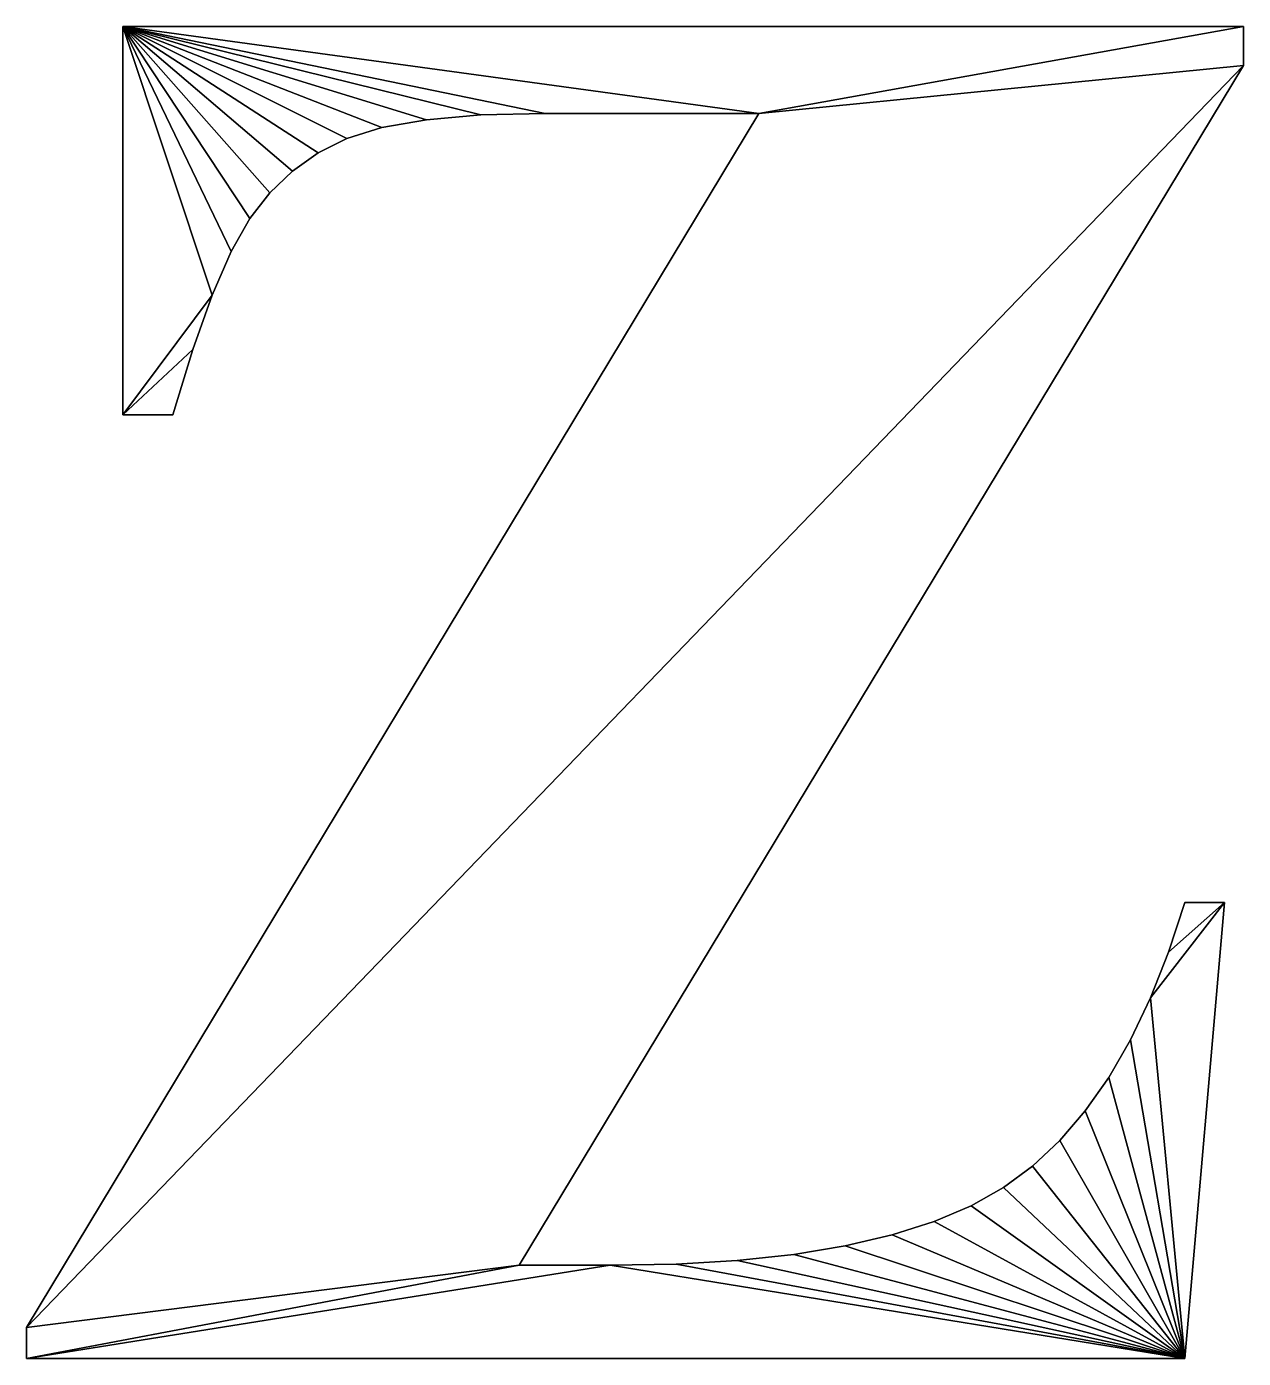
# Model space of a CAD drawing. Header units: metres. Extents: x 0.014 to 0.602, y 0 to 0.643.
import ezdxf

# ---------------------------------------------------------------- set-up
doc = ezdxf.new("R2010")
doc.units = ezdxf.units.M

msp = doc.modelspace()

# ---------------------------------------------------------------- meshes
at = {"layer": 'Armanisoft_0', "linetype": 'CONTINUOUS'}
mesh = msp.add_polyface(dxfattribs=at)
corners = [(0.5736, 0), (0.014149, 0), (0.014149, 0.014911), (0.367807, 0.601372), (0.264638, 0.601372), (0.23356, 0.600615), (0.207227, 0.598343), (0.185639, 0.594556), (0.168796, 0.589255), (0.155016, 0.582291), (0.142613, 0.573516), (0.13159, 0.562931), (0.121945, 0.550535), (0.112908, 0.534638), (0.10371, 0.513548), (0.094351, 0.487266), (0.08483, 0.455793), (0.060643, 0.455793), (0.060643, 0.643293), (0.601801, 0.643293), (0.601801, 0.624573), (0.252, 0.04497), (0.295974, 0.04497), (0.327836, 0.045556), (0.357382, 0.047317), (0.384609, 0.050251), (0.409519, 0.054358), (0.432111, 0.059639), (0.452386, 0.066094), (0.470343, 0.073722), (0.485983, 0.082524), (0.50002, 0.092891), (0.513171, 0.105216), (0.525435, 0.119499), (0.536813, 0.135739), (0.547305, 0.153936), (0.556909, 0.174091), (0.565628, 0.196204), (0.57346, 0.220274), (0.592655, 0.220274), (0.5736, 0), (0.307975, 1.40835), (-0.778728, -0.221705), (1.394678, -0.221705), (0.5736, 0, 0.229421), (0.014149, 0, 0.229421), (0.014149, 0.014911, 0.229421), (0.367807, 0.601372, 0.229421), (0.264638, 0.601372, 0.229421), (0.23356, 0.600615, 0.229421), (0.207227, 0.598343, 0.229421), (0.185639, 0.594556, 0.229421), (0.168796, 0.589255, 0.229421), (0.155016, 0.582291, 0.229421), (0.142613, 0.573516, 0.229421), (0.13159, 0.562931, 0.229421), (0.121945, 0.550535, 0.229421), (0.112908, 0.534638, 0.229421), (0.10371, 0.513548, 0.229421), (0.094351, 0.487266, 0.229421), (0.08483, 0.455793, 0.229421), (0.060643, 0.455793, 0.229421), (0.060643, 0.643293, 0.229421), (0.601801, 0.643293, 0.229421), (0.601801, 0.624573, 0.229421), (0.252, 0.04497, 0.229421), (0.295974, 0.04497, 0.229421), (0.327836, 0.045556, 0.229421), (0.357382, 0.047317, 0.229421), (0.384609, 0.050251, 0.229421), (0.409519, 0.054358, 0.229421), (0.432111, 0.059639, 0.229421), (0.452386, 0.066094, 0.229421), (0.470343, 0.073722, 0.229421), (0.485983, 0.082524, 0.229421), (0.50002, 0.092891, 0.229421), (0.513171, 0.105216, 0.229421), (0.525435, 0.119499, 0.229421), (0.536813, 0.135739, 0.229421), (0.547305, 0.153936, 0.229421), (0.556909, 0.174091, 0.229421), (0.565628, 0.196204, 0.229421), (0.57346, 0.220274, 0.229421), (0.592655, 0.220274, 0.229421), (0.5736, 0, 0.229421), (0.307975, 1.40835, 0.229421), (-0.778728, -0.221705, 0.229421), (1.394678, -0.221705, 0.229421), (0.5736, 0), (0.5736, 0, 0.229421), (0.014149, 0), (0.014149, 0, 0.229421), (0.014149, 0.014911), (0.014149, 0.014911, 0.229421), (0.367807, 0.601372), (0.367807, 0.601372, 0.229421), (0.264638, 0.601372), (0.264638, 0.601372, 0.229421), (0.23356, 0.600615), (0.23356, 0.600615, 0.229421), (0.207227, 0.598343), (0.207227, 0.598343, 0.229421), (0.185639, 0.594556), (0.185639, 0.594556, 0.229421), (0.168796, 0.589255), (0.168796, 0.589255, 0.229421), (0.155016, 0.582291), (0.155016, 0.582291, 0.229421), (0.142613, 0.573516), (0.142613, 0.573516, 0.229421), (0.13159, 0.562931), (0.13159, 0.562931, 0.229421), (0.121945, 0.550535), (0.121945, 0.550535, 0.229421), (0.112908, 0.534638), (0.112908, 0.534638, 0.229421), (0.10371, 0.513548), (0.10371, 0.513548, 0.229421), (0.094351, 0.487266), (0.094351, 0.487266, 0.229421), (0.08483, 0.455793), (0.08483, 0.455793, 0.229421), (0.060643, 0.455793), (0.060643, 0.455793, 0.229421), (0.060643, 0.643293), (0.060643, 0.643293, 0.229421), (0.601801, 0.643293), (0.601801, 0.643293, 0.229421), (0.601801, 0.624573), (0.601801, 0.624573, 0.229421), (0.252, 0.04497), (0.252, 0.04497, 0.229421), (0.295974, 0.04497), (0.295974, 0.04497, 0.229421), (0.327836, 0.045556), (0.327836, 0.045556, 0.229421), (0.357382, 0.047317), (0.357382, 0.047317, 0.229421), (0.384609, 0.050251), (0.384609, 0.050251, 0.229421), (0.409519, 0.054358), (0.409519, 0.054358, 0.229421), (0.432111, 0.059639), (0.432111, 0.059639, 0.229421), (0.452386, 0.066094), (0.452386, 0.066094, 0.229421), (0.470343, 0.073722), (0.470343, 0.073722, 0.229421), (0.485983, 0.082524), (0.485983, 0.082524, 0.229421), (0.50002, 0.092891), (0.50002, 0.092891, 0.229421), (0.513171, 0.105216), (0.513171, 0.105216, 0.229421), (0.525435, 0.119499), (0.525435, 0.119499, 0.229421), (0.536813, 0.135739), (0.536813, 0.135739, 0.229421), (0.547305, 0.153936), (0.547305, 0.153936, 0.229421), (0.556909, 0.174091), (0.556909, 0.174091, 0.229421), (0.565628, 0.196204), (0.565628, 0.196204, 0.229421), (0.57346, 0.220274), (0.57346, 0.220274, 0.229421), (0.592655, 0.220274), (0.592655, 0.220274, 0.229421)]
mesh.append_faces([[corners[k] for k in face] for face in [(17, 14, 15), (17, 15, 16), (18, 4, 5), (18, 5, 6), (18, 6, 7), (18, 7, 8), (18, 8, 9), (18, 9, 10), (18, 10, 11), (18, 11, 12), (18, 12, 13), (18, 13, 14), (18, 14, 17), (20, 3, 19), (21, 1, 2), (22, 0, 1), (22, 1, 21), (23, 0, 22), (24, 0, 23), (25, 0, 24), (26, 0, 25), (27, 0, 26), (28, 0, 27), (29, 0, 28), (30, 0, 29), (31, 0, 30), (32, 0, 31), (33, 0, 32), (34, 0, 33), (35, 0, 34), (36, 0, 35), (39, 0, 36), (39, 36, 37), (39, 37, 38), (3, 4, 18), (3, 18, 19), (2, 3, 20), (2, 20, 21), (61, 59, 58), (61, 60, 59), (62, 49, 48), (62, 50, 49), (62, 51, 50), (62, 52, 51), (62, 53, 52), (62, 54, 53), (62, 55, 54), (62, 56, 55), (62, 57, 56), (62, 58, 57), (62, 61, 58), (64, 63, 47), (65, 46, 45), (66, 45, 44), (66, 65, 45), (67, 66, 44), (68, 67, 44), (69, 68, 44), (70, 69, 44), (71, 70, 44), (72, 71, 44), (73, 72, 44), (74, 73, 44), (75, 74, 44), (76, 75, 44), (77, 76, 44), (78, 77, 44), (79, 78, 44), (80, 79, 44), (83, 80, 44), (83, 81, 80), (83, 82, 81), (47, 62, 48), (47, 63, 62), (46, 64, 47), (46, 65, 64), (90, 88, 89, 91), (92, 90, 91, 93), (94, 92, 93, 95), (96, 94, 95, 97), (98, 96, 97, 99), (100, 98, 99, 101), (102, 100, 101, 103), (104, 102, 103, 105), (106, 104, 105, 107), (108, 106, 107, 109), (110, 108, 109, 111), (112, 110, 111, 113), (114, 112, 113, 115), (116, 114, 115, 117), (118, 116, 117, 119), (120, 118, 119, 121), (122, 120, 121, 123), (124, 122, 123, 125), (126, 124, 125, 127), (128, 126, 127, 129), (130, 128, 129, 131), (132, 130, 131, 133), (134, 132, 133, 135), (136, 134, 135, 137), (138, 136, 137, 139), (140, 138, 139, 141), (142, 140, 141, 143), (144, 142, 143, 145), (146, 144, 145, 147), (148, 146, 147, 149), (150, 148, 149, 151), (152, 150, 151, 153), (154, 152, 153, 155), (156, 154, 155, 157), (158, 156, 157, 159), (160, 158, 159, 161), (162, 160, 161, 163), (164, 162, 163, 165), (166, 164, 165, 167), (88, 166, 167, 89)]])

doc.saveas('drawing.dxf')
